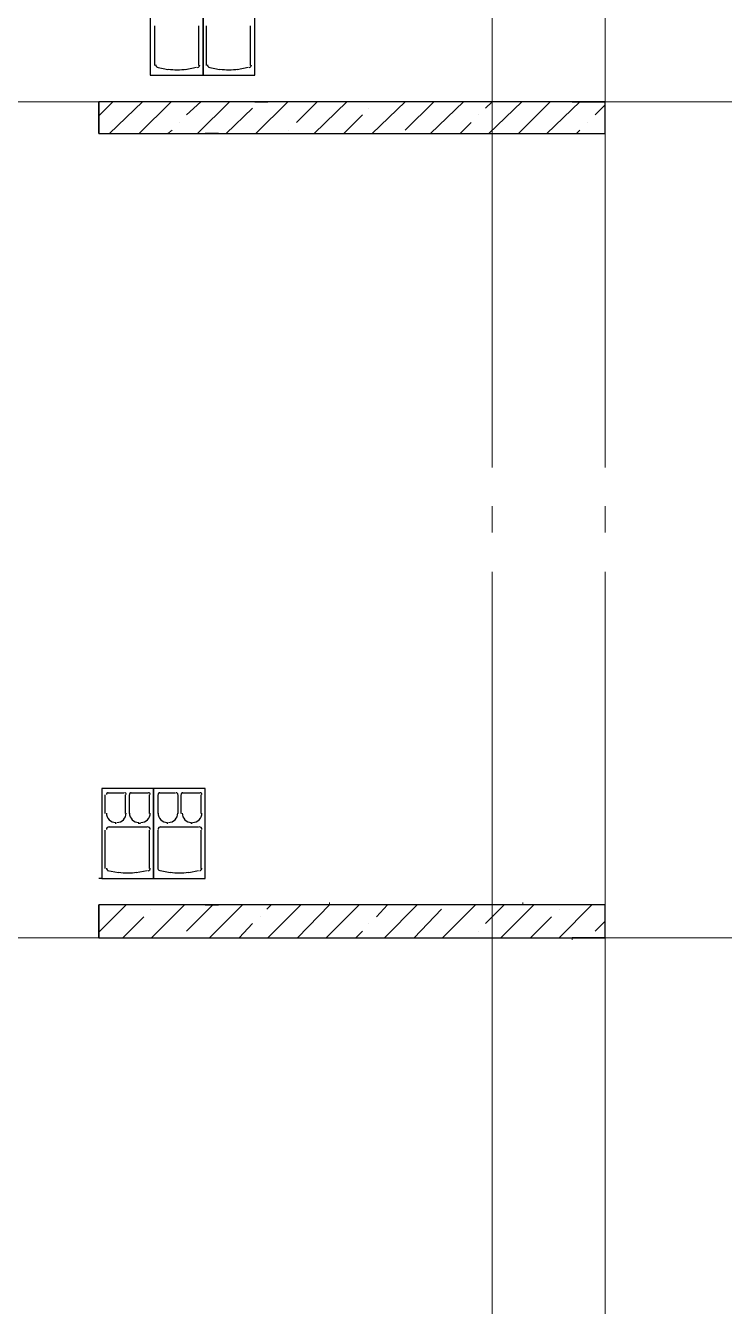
# Model space of a CAD drawing. Header units: millimetres. Extents: x 2279 to 5236, y 896 to 2828.
# Drawn here: x 4464.79 to 4491.72, y 1801.28 to 1850.63 of the extents above; entities that cross this region are included whole.
import ezdxf

# ---------------------------------------------------------------- set-up
doc = ezdxf.new("R2010")
doc.units = ezdxf.units.MM
for name, color, linetype in [('PDF _!!ТОНКАЯ', 7, 'Continuous'), ('PDF _0', 7, 'Continuous'), ('PDF _2020-02-11_АР_Секция_1 - План этажа - Уровень 2$0$A-WALL-FNSH', 7, 'Continuous')]:
    doc.layers.add(name, color=color, linetype=linetype)

msp = doc.modelspace()

# ---------------------------------------------------------------- linework, layer by layer
at = {"layer": 'PDF _!!ТОНКАЯ', "lineweight": 20}
for points in [[(4482.762, 1833.601), (4482.762, 1847.698), (4482.762, 1867.299), (4482.762, 1880.55), (4482.762, 1894.562)], [(4487.122, 1833.601), (4487.122, 1847.698), (4487.122, 1867.299), (4487.122, 1880.55), (4487.122, 1894.562)], [(4548.169, 1847.698), (4543.173, 1847.698), (4536.4, 1847.698), (4530.177, 1847.698), (4508.374, 1847.698), (4500.5, 1847.698), (4493.007, 1847.698), (4488.646, 1847.698), (4466.167, 1847.698), (4459.901, 1847.698), (4455.117, 1847.698), (4441.104, 1847.698)], [(4467.606, 1847.148), (4468.156, 1847.698)], [(4468.029, 1846.47), (4469.299, 1847.698)], [(4469.172, 1846.47), (4470.4, 1847.698)], [(4470.993, 1847.19), (4471.543, 1847.698)], [(4471.416, 1846.47), (4472.644, 1847.698)], [(4472.517, 1846.47), (4473.533, 1847.444)], [(4473.66, 1846.47), (4474.888, 1847.698)], [(4475.226, 1846.894), (4476.031, 1847.698)], [(4475.904, 1846.47), (4477.174, 1847.698)], [(4478.02, 1847.444), (4478.02, 1847.444)], [(4478.147, 1846.47), (4479.417, 1847.698)], [(4479.417, 1846.597), (4480.518, 1847.698)], [(4480.391, 1846.47), (4481.661, 1847.698)], [(4482.508, 1847.444), (4482.762, 1847.698)], [(4482.635, 1846.47), (4483.905, 1847.698)], [(4483.778, 1846.47), (4485.005, 1847.698)], [(4484.878, 1846.47), (4486.149, 1847.698)], [(4486.741, 1847.19), (4487.122, 1847.571)], [(4470.739, 1846.894), (4470.739, 1846.894)], [(4477.047, 1846.47), (4477.766, 1847.19)], [(4481.534, 1846.47), (4481.957, 1846.894)], [(4482.254, 1847.19), (4482.254, 1847.19)], [(4486.445, 1846.894), (4486.445, 1846.894)], [(4470.273, 1846.47), (4470.442, 1846.597)], [(4474.93, 1846.597), (4474.93, 1846.597)], [(4486.022, 1846.47), (4486.149, 1846.597)], [(4482.762, 1831.103), (4482.762, 1832.119)], [(4487.122, 1831.103), (4487.122, 1832.119)], [(4482.762, 1757.44), (4482.762, 1762.436), (4482.762, 1762.521), (4482.762, 1781.402), (4482.762, 1795.88), (4482.762, 1815.481), (4482.762, 1829.579)], [(4487.122, 1759.303), (4487.122, 1764.299), (4487.122, 1781.402), (4487.122, 1795.88), (4487.122, 1815.481), (4487.122, 1829.579)], [(4467.606, 1815.693), (4468.664, 1816.751)], [(4469.638, 1815.481), (4470.908, 1816.751)], [(4470.993, 1815.735), (4472.009, 1816.751)], [(4471.882, 1815.481), (4473.152, 1816.751)], [(4474.083, 1816.582), (4474.252, 1816.751)], [(4474.125, 1815.481), (4475.396, 1816.751)], [(4475.269, 1815.481), (4476.496, 1816.751)], [(4476.369, 1815.481), (4477.639, 1816.751)], [(4478.317, 1816.286), (4478.74, 1816.751)], [(4478.613, 1815.481), (4479.883, 1816.751)], [(4480.857, 1815.481), (4482.127, 1816.751)], [(4482.508, 1816.032), (4483.227, 1816.751)], [(4483.1, 1815.481), (4484.37, 1816.751)], [(4485.344, 1815.481), (4486.614, 1816.751)], [(4468.537, 1815.481), (4469.342, 1816.286)], [(4469.596, 1816.582), (4469.596, 1816.582)], [(4473.829, 1816.286), (4473.829, 1816.286)], [(4479.756, 1815.481), (4480.814, 1816.582)], [(4484.243, 1815.481), (4485.048, 1816.286)], [(4485.344, 1816.582), (4485.344, 1816.582)], [(4473.025, 1815.481), (4473.533, 1816.032)], [(4477.512, 1815.481), (4477.766, 1815.735)], [(4478.02, 1816.032), (4478.02, 1816.032)], [(4482.254, 1815.735), (4482.254, 1815.735)], [(4486.741, 1815.735), (4487.122, 1816.116)], [(4546.899, 1815.481), (4541.903, 1815.481), (4536.4, 1815.481), (4530.177, 1815.481), (4508.374, 1815.481), (4500.5, 1815.481), (4493.007, 1815.481), (4488.646, 1815.481), (4466.167, 1815.481), (4459.901, 1815.481), (4455.117, 1815.481), (4441.104, 1815.481)]]:
    msp.add_lwpolyline(points, dxfattribs=at)
at = {"layer": 'PDF _!!ТОНКАЯ', "lineweight": 25}
for points in [[(4469.596, 1852.185), (4469.596, 1848.714), (4471.628, 1848.714), (4471.628, 1852.185)], [(4471.628, 1852.185), (4471.628, 1848.714), (4473.617, 1848.714), (4473.617, 1852.185)], [(4467.606, 1847.698), (4467.606, 1846.47)], [(4467.733, 1821.239), (4467.733, 1817.767), (4469.723, 1817.767), (4469.723, 1821.239)], [(4469.723, 1821.239), (4469.723, 1817.767), (4471.712, 1817.767), (4471.712, 1821.239)], [(4487.122, 1816.751), (4467.606, 1816.751), (4467.606, 1815.481), (4487.122, 1815.481)]]:
    msp.add_lwpolyline(points, close=True, dxfattribs=at)
for points in [[(4469.765, 1849.095), (4469.765, 1850.619)], [(4471.458, 1850.619), (4471.458, 1849.095)], [(4471.755, 1849.095), (4471.755, 1850.619)], [(4473.448, 1850.619), (4473.448, 1849.095)], [(4470.273, 1848.926), (4469.85, 1849.01)], [(4471.374, 1849.01), (4470.95, 1848.926)], [(4472.263, 1848.926), (4471.839, 1849.01)], [(4473.363, 1849.01), (4472.94, 1848.926)], [(4467.606, 1846.47), (4487.122, 1846.47), (4487.122, 1847.698), (4467.606, 1847.698)], [(4473.617, 1847.698), (4474.125, 1847.698)], [(4485.852, 1847.698), (4487.122, 1847.698)], [(4472.22, 1846.47), (4471.712, 1846.47)], [(4467.86, 1820.265), (4467.86, 1820.985)], [(4467.945, 1821.069), (4468.58, 1821.069)], [(4468.622, 1820.985), (4468.622, 1820.265)], [(4468.791, 1820.265), (4468.791, 1820.985)], [(4468.834, 1821.069), (4469.511, 1821.069)], [(4469.553, 1820.985), (4469.553, 1820.265)], [(4469.892, 1820.265), (4469.892, 1820.985)], [(4469.934, 1821.069), (4470.569, 1821.069)], [(4470.654, 1820.985), (4470.654, 1820.265)], [(4470.781, 1820.265), (4470.781, 1820.985)], [(4470.823, 1821.069), (4471.501, 1821.069)], [(4471.543, 1820.985), (4471.543, 1820.265)], [(4467.86, 1818.148), (4467.86, 1819.63)], [(4467.987, 1819.757), (4469.469, 1819.757)], [(4468.283, 1819.884), (4468.241, 1819.884)], [(4469.215, 1819.884), (4469.13, 1819.884)], [(4469.553, 1819.63), (4469.553, 1818.148)], [(4469.892, 1818.148), (4469.892, 1819.63)], [(4469.977, 1819.757), (4471.458, 1819.757)], [(4470.273, 1819.884), (4470.231, 1819.884)], [(4471.204, 1819.884), (4471.162, 1819.884)], [(4471.543, 1819.63), (4471.543, 1818.148)], [(4467.733, 1817.767), (4467.691, 1817.767), (4467.606, 1817.767)], [(4468.368, 1817.979), (4467.945, 1818.064)], [(4469.469, 1818.064), (4469.045, 1817.979)], [(4471.458, 1818.064), (4471.077, 1817.979)], [(4467.606, 1815.481), (4467.606, 1816.751)], [(4471.712, 1816.751), (4472.22, 1816.751)], [(4473.617, 1815.481), (4474.125, 1815.481)], [(4487.122, 1815.481), (4485.852, 1815.481)]]:
    msp.add_lwpolyline(points, dxfattribs=at)
msp.add_lwpolyline([(4470.358, 1817.979), (4469.977, 1818.064, -0.363982), (4469.892, 1818.17)], format="xyb", dxfattribs=at)
for centre, radius, start, end in [((4469.913, 1849.116), 0.106, 180, 260.0023), ((4470.633, 1850.937), 2.011, 260.0024, 279.9976), ((4471.395, 1849.116), 0.106, 279.9977, 0), ((4471.903, 1849.116), 0.106, 180, 260.0023), ((4472.623, 1850.937), 2.011, 260.0024, 279.9976), ((4473.385, 1849.116), 0.106, 279.9977, 0), ((4467.966, 1821.006), 0.0635, 89.9999, 180.0001), ((4468.601, 1821.006), 0.0635, 359.9999, 90.0001), ((4468.855, 1821.006), 0.0635, 89.9999, 180.0001), ((4469.532, 1821.006), 0.0635, 359.9999, 90.0001), ((4469.956, 1821.006), 0.0635, 89.9999, 180.0001), ((4470.591, 1821.006), 0.0635, 359.9999, 90.0001), ((4470.845, 1821.006), 0.0635, 89.9999, 180.0001), ((4471.522, 1821.006), 0.0635, 359.9999, 90.0001), ((4468.262, 1820.286), 0.36, 180, 270), ((4468.304, 1820.286), 0.36, 270, 360), ((4469.151, 1820.286), 0.36, 180, 270), ((4469.236, 1820.286), 0.36, 270, 360), ((4470.252, 1820.286), 0.36, 180, 270), ((4470.294, 1820.286), 0.36, 270, 360), ((4471.183, 1820.286), 0.36, 180, 270), ((4471.226, 1820.286), 0.36, 270, 360), ((4468.008, 1819.651), 0.106, 90.0001, 179.9999), ((4469.49, 1819.651), 0.106, 0.0001, 89.9999), ((4469.998, 1819.651), 0.106, 90.0001, 179.9999), ((4471.48, 1819.651), 0.106, 0.0001, 89.9999), ((4468.008, 1818.17), 0.106, 180, 260.0023), ((4469.49, 1818.17), 0.106, 279.9977, 0), ((4471.48, 1818.17), 0.106, 279.9977, 0), ((4468.728, 1819.99), 2.011, 260.0024, 279.9976), ((4470.718, 1819.99), 2.011, 260.0024, 279.9976)]:
    msp.add_arc(centre, radius, start, end, dxfattribs=at)
at = {"layer": 'PDF _0', "lineweight": 20}
msp.add_lwpolyline([(4488.01, 1939.323, 0.279769), (4426.921, 1746.34, 0.279819), (4569.93, 1603.107, 0.279869), (4762.953, 1663.951)], format="xyb", dxfattribs=at)
at = {"layer": 'PDF _2020-02-11_АР_Секция_1 - План этажа - Уровень 2$0$A-WALL-FNSH', "lineweight": 9}
for points in [[(4469.511, 1847.698), (4469.596, 1847.698), (4469.638, 1847.698), (4469.807, 1847.698)], [(4473.533, 1847.698), (4473.617, 1847.698)], [(4474.125, 1847.698), (4474.21, 1847.698)], [(4478.105, 1847.698), (4478.274, 1847.698), (4478.317, 1847.698), (4478.401, 1847.698)], [(4471.712, 1846.47), (4471.628, 1846.47)], [(4472.305, 1846.47), (4472.22, 1846.47)], [(4483.947, 1846.47), (4483.862, 1846.47)], [(4467.606, 1816.751), (4467.691, 1816.751), (4467.733, 1816.751), (4467.902, 1816.751)], [(4471.628, 1816.751), (4471.712, 1816.751)], [(4472.22, 1816.751), (4472.305, 1816.751)], [(4476.2, 1816.751), (4476.369, 1816.751), (4476.412, 1816.751), (4476.496, 1816.751)], [(4476.496, 1816.836), (4476.496, 1816.751), (4483.947, 1816.751)], [(4483.862, 1816.751), (4483.947, 1816.751), (4483.947, 1816.836)], [(4469.511, 1815.481), (4469.596, 1815.481), (4469.638, 1815.481), (4469.807, 1815.481)], [(4473.533, 1815.481), (4473.617, 1815.481)], [(4474.125, 1815.481), (4474.21, 1815.481)], [(4478.105, 1815.481), (4478.274, 1815.481), (4478.317, 1815.481), (4478.401, 1815.481), (4485.852, 1815.481), (4485.852, 1815.397)], [(4487.207, 1815.481), (4487.122, 1815.481)]]:
    msp.add_lwpolyline(points, dxfattribs=at)

doc.saveas('drawing.dxf')
